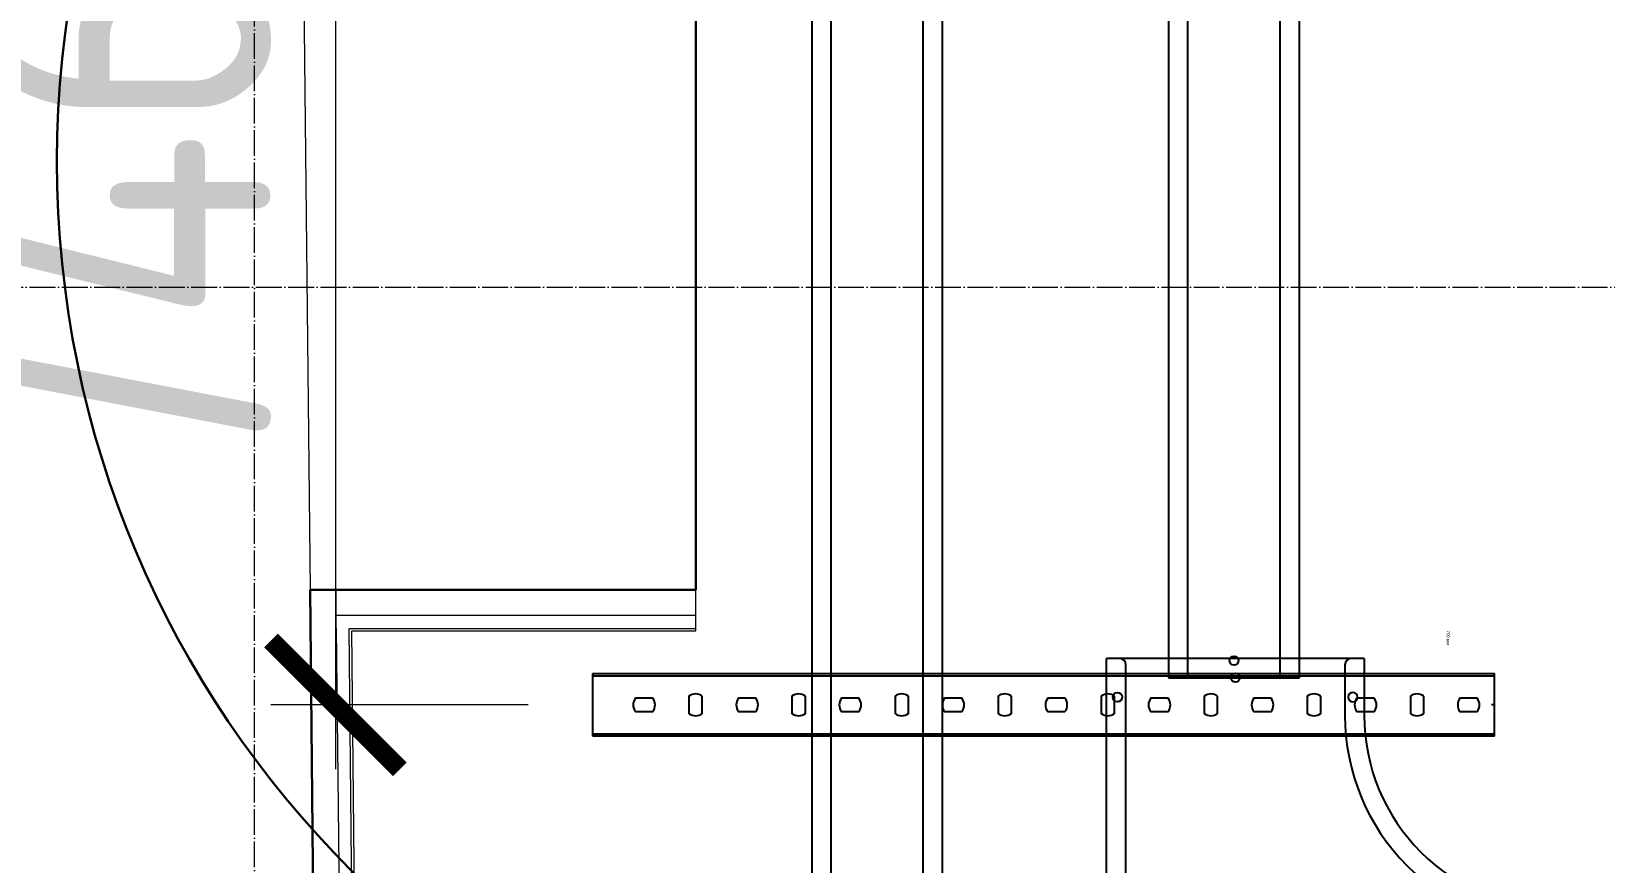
# Model space of a CAD drawing. Header units: millimetres. Extents: x -42533 to 645315, y 3457 to 82611.
# Drawn here: x 150166 to 151387, y 51294 to 51939 of the extents above; entities that cross this region are included whole.
import ezdxf
from ezdxf.enums import TextEntityAlignment as Align

# ---------------------------------------------------------------- set-up
doc = ezdxf.new("R2018")
doc.units = ezdxf.units.MM
doc.linetypes.add('ADSK_Линия сетки', pattern=[25, 20, -2.5, 0, -2.5])
for name, color, linetype in [('00_00_потолок_Панели из стали', 7, 'Continuous'), ('ЭОМ_Лотки авар.', 1, 'Continuous'), ('ЭОМ_Лотки рабочие', 5, 'Continuous')]:
    doc.layers.add(name, color=color, linetype=linetype)
for name, color, linetype, lineweight in [('Оси', 253, 'Continuous', 9), ('Стены внутренние', 7, 'Continuous', 18), ('Стены несущие', 7, 'Continuous', 30), ('Стены отделка', 7, 'Continuous', 30), ('Стены штриховка', 7, 'Continuous', 9), ('ШТРИХОВКА', 252, 'Continuous', 15)]:
    doc.layers.add(name, color=color, linetype=linetype, lineweight=lineweight)
doc.styles.get("Standard").update_dxf_attribs({"font": 'arial.ttf'})
doc.styles.add('М2', font='isocpeur.ttf', dxfattribs={"width": 0.8})
doc.dimstyles.new('М2-100', dxfattribs={"dimtxt": 250, "dimasz": 100, "dimexe": 50, "dimexo": 50, "dimgap": 50, "dimtad": 1, "dimdec": 0, "dimzin": 1, "dimtxsty": 'М2', "dimblk": 'ARCHTICK', "dimcen": 2.5, "dimdle": 50, "dimclre": 256, "dimclrt": 256, "dimadec": 0, "dimazin": 0, "dimtfac": 1, "dimtdec": 0, "dimtix": 1, "dimtmove": 1, "dimatfit": 3, "dimldrblk": 'NONE', "dimfxl": 1, "dimtolj": 1, "dimlwd": 9, "dimlwe": 9, "dimarcsym": 1})

# ---------------------------------------------------------------- blocks, each defined once
blk = doc.blocks.new('План 2 этажа')
at = {"layer": 'Оси', "color": 8, "linetype": 'ADSK_Линия сетки'}
for p, q in [((685.923, -4690.674), (685.923, 44561.698)), ((-9428.371, 20583.7), (56691.21, 20583.7))]:
    blk.add_line(p, q, dxfattribs=at)
at = {"layer": 'Стены внутренние', "color": 8}
blk.add_line((722.996, 20918.7), (728.923, 20348.7), dxfattribs=at)
at = {"layer": 'Стены несущие', "color": 8}
for p, q in [((1028.468, 20348.7), (1028.468, 20918.7)), ((728.923, 20348.7), (1028.468, 20348.7)), ((737.839, 19491.181), (728.923, 20348.7))]:
    blk.add_line(p, q, dxfattribs=at)
at = {"layer": 'Стены отделка', "color": 8, "lineweight": 9}
for p, q in [((748.922, 20348.908), (728.923, 20348.7)), ((749.236, 20318.7), (748.922, 20348.908)), ((1028.468, 20348.7), (748.924, 20348.7)), ((748.924, 20348.7), (748.924, 20328.7)), ((1028.468, 20316.7), (1028.468, 20348.7)), ((1028.468, 20328.7), (748.924, 20328.7)), ((761.257, 20316.7), (1028.468, 20316.7)), ((769.838, 19491.514), (761.257, 20316.7))]:
    blk.add_line(p, q, dxfattribs=at)
at = {"layer": 'Стены штриховка', "color": 8}
for p, q in [((749.236, 20318.7), (757.838, 19491.389)), ((759.236, 20318.7), (1028.468, 20318.7)), ((767.838, 19491.493), (759.236, 20318.7))]:
    blk.add_line(p, q, dxfattribs=at)
blk = doc.blocks.new('*U375')
at = {"color": 0, "linetype": 'Continuous', "lineweight": 25}
for p, q in [((-35.8, -17084.8), (-35.8, -5)), ((35.8, -17084.8), (35.8, -5))]:
    blk.add_line(p, q, dxfattribs=at)
blk.add_lwpolyline([(50.8, -17084.8), (50.8, 0), (-50.8, 0), (-50.8, -17084.8)], close=True, dxfattribs=at)
at = {"color": 0, "flags": 9}
for tag, p in [('АРТИКУЛ', (-59.7, -11.8)), ('НАИМЕНОВАНИЕ', (-59.1, -7)), ('ПРИМЕЧАНИЕ', (-58.8, -17.3))]:
    blk.add_attdef(tag, text='', height=2.5, dxfattribs=at).set_placement(p, align=Align.TOP_LEFT)
at = {"color": 0, "lineweight": 30, "flags": 104}
for tag, p in [('ВЫСОТА', (-59.6, -20.9)), ('ДЛИНА', (-59.5, -36.1)), ('ТОЛЩИНА', (-59, -31)), ('ШИРИНА', (-58.9, -25.1))]:
    blk.add_attdef(tag, text='', height=2.5, dxfattribs=at).set_placement(p, align=Align.TOP_LEFT)
blk = doc.blocks.new('*U376')
at = {"color": 0, "linetype": 'Continuous', "lineweight": 25}
for p, q in [((-35.8, -16595.2), (-35.8, -5)), ((35.8, -16595.2), (35.8, -5))]:
    blk.add_line(p, q, dxfattribs=at)
blk.add_lwpolyline([(50.8, -16595.2), (50.8, 0), (-50.8, 0), (-50.8, -16595.2)], close=True, dxfattribs=at)
at = {"color": 0, "linetype": 'ByBlock', "lineweight": -2}
blk.add_circle((0, -16581.9), 3.5, dxfattribs=at)
at = {"color": 0, "flags": 9}
for tag, p in [('АРТИКУЛ', (-59.7, -11.8)), ('НАИМЕНОВАНИЕ', (-59.1, -7)), ('ПРИМЕЧАНИЕ', (-58.8, -17.3))]:
    blk.add_attdef(tag, text='', height=2.5, dxfattribs=at).set_placement(p, align=Align.TOP_LEFT)
at = {"color": 0, "lineweight": 30, "flags": 104}
for tag, p in [('ВЫСОТА', (-59.6, -20.9)), ('ДЛИНА', (-59.5, -36.1)), ('ТОЛЩИНА', (-59, -31)), ('ШИРИНА', (-58.9, -25.1))]:
    blk.add_attdef(tag, text='', height=2.5, dxfattribs=at).set_placement(p, align=Align.TOP_LEFT)
blk = doc.blocks.new('*U45')
at = {"color": 0, "linetype": 'ByBlock', "lineweight": -2}
for points in [[(24, -700), (24, 0), (-24, 0), (-24, -700)], [(-22.5, -700), (-22.5, 0)], [(22.5, -700), (22.5, 0)], [(-24, -700), (24, -700)]]:
    blk.add_lwpolyline(points, dxfattribs=at)
at = {"color": 254, "transparency": 33554483}
blk.add_lwpolyline([(0, 0.7), (0, -2.2)], dxfattribs=at)
at = {"color": 0, "linetype": 'ByBlock', "lineweight": -2}
for points in [[(-5.2, -13.3), (-5.2, -26.7, 0.345739), (5.2, -26.7), (5.2, -13.3, 0.345739)], [(-6.7, -54.8, 0.345739), (-6.7, -65.2), (6.7, -65.2, 0.345739), (6.7, -54.8)], [(-5.2, -93.3), (-5.2, -106.7, 0.345739), (5.2, -106.7), (5.2, -93.3, 0.345739)], [(-6.7, -134.8, 0.345739), (-6.7, -145.2), (6.7, -145.2, 0.345739), (6.7, -134.8)], [(-5.2, -173.3), (-5.2, -186.7, 0.345739), (5.2, -186.7), (5.2, -173.3, 0.345739)], [(-6.7, -214.8, 0.345739), (-6.7, -225.2), (6.7, -225.2, 0.345739), (6.7, -214.8)], [(-5.2, -253.3), (-5.2, -266.7, 0.345739), (5.2, -266.7), (5.2, -253.3, 0.345739)], [(-6.7, -294.8, 0.345739), (-6.7, -305.2), (6.7, -305.2, 0.345739), (6.7, -294.8)], [(-5.2, -333.3), (-5.2, -346.7, 0.345739), (5.2, -346.7), (5.2, -333.3, 0.345739)], [(-6.7, -374.8, 0.345739), (-6.7, -385.2), (6.7, -385.2, 0.345739), (6.7, -374.8)], [(-5.2, -413.3), (-5.2, -426.7, 0.345739), (5.2, -426.7), (5.2, -413.3, 0.345739)], [(-6.7, -454.8, 0.345739), (-6.7, -465.2), (6.7, -465.2, 0.345739), (6.7, -454.8)], [(-5.2, -493.3), (-5.2, -506.7, 0.345739), (5.2, -506.7), (5.2, -493.3, 0.345739)], [(-6.7, -534.8, 0.345739), (-6.7, -545.2), (6.7, -545.2, 0.345739), (6.7, -534.8)], [(-5.2, -573.3), (-5.2, -586.7, 0.345739), (5.2, -586.7), (5.2, -573.3, 0.345739)], [(-6.7, -614.8, 0.345739), (-6.7, -625.2), (6.7, -625.2, 0.345739), (6.7, -614.8)], [(-5.2, -653.3), (-5.2, -666.7, 0.345739), (5.2, -666.7), (5.2, -653.3, 0.345739)]]:
    blk.add_lwpolyline(points, format="xyb", close=True, dxfattribs=at)
at = {"flags": 9}
for tag, p in [('АРТИКУЛ', (-58.9, -24.5)), ('НАИМЕНОВАНИЕ', (-58.2, -19.4)), ('ПРИМЕЧАНИЕ', (-58.3, -30.8))]:
    blk.add_attdef(tag, p, '', height=2.5, dxfattribs=at)
at = {"lineweight": 30, "flags": 104}
blk.add_attdef('ДЛИНА', text='', height=2.5, dxfattribs=at).set_placement((-57.7, -34.6), align=Align.TOP_LEFT)
blk = doc.blocks.new('_ArchTick')
at = {"color": 0, "linetype": 'ByBlock', "lineweight": 70, "const_width": 0.15}
blk.add_lwpolyline([(-0.5, -0.5), (0.5, 0.5)], dxfattribs=at)
blk = doc.blocks.new('*D501')
at = {"layer": '00_00_потолок_Панели из стали', "color": 0, "lineweight": 9, "transparency": 16777216}
blk.add_line((150402, 52211.7), (150402, 51366.1), dxfattribs=at)
at = {"layer": '00_00_потолок_Панели из стали', "lineweight": 9, "transparency": 16777216}
for p, q in [((150551.6, 52161.7), (150352, 52161.7)), ((150551.6, 51416.1), (150352, 51416.1))]:
    blk.add_line(p, q, dxfattribs=at)
at = {"layer": 'Defpoints', "color": 0, "transparency": 16777216}
for p in [(150601.6, 52161.7), (150402, 51416.1), (150601.6, 51416.1)]:
    blk.add_point(p, dxfattribs=at)
at = {"layer": '00_00_потолок_Панели из стали', "color": 0, "lineweight": 9, "transparency": 16777216, "xscale": 100, "yscale": 100, "zscale": 100}
for p, rotation in [((150402, 52161.7), 90), ((150402, 51416.1), 270)]:
    blk.add_blockref('_ArchTick', p, dxfattribs=dict(at, rotation=rotation))
at = {"layer": '00_00_потолок_Панели из стали', "transparency": 16777216, "insert": (150227, 51788.9), "char_height": 250, "attachment_point": 5, "rotation": 90, "style": 'М2'}
blk.add_mtext('\\A1;746', dxfattribs=at)
blk = doc.blocks.new('_None')
blk = doc.blocks.new('*U43')
at = {"color": 0, "linetype": 'ByBlock', "lineweight": -2}
for p, q in [((-100, 250), (-100, 294.3)), ((100, 294.3), (-100, 294.3)), ((100, 294.3), (100, 250)), ((-85, 250), (-85, 289.3)), ((85, 289.3), (85, 250)), ((-294.3, 100), (-250, 100)), ((-294.3, 100), (-294.3, -100)), ((250, 100), (294.3, 100)), ((294.3, -100), (294.3, 100)), ((-289.3, 85), (-250, 85)), ((250, 85), (289.3, 85)), ((289.3, -85), (-289.3, -85)), ((294.3, -100), (-294.3, -100))]:
    blk.add_line(p, q, dxfattribs=at)
for centre, radius in [((0, 279.3), 3.5), ((-279.3, 0), 3.5), ((279.3, 0), 3.5), ((-264.3, -91.6), 3.65), ((264.3, -91.6), 3.65)]:
    blk.add_circle(centre, radius, dxfattribs=at)
for centre, radius, start, end in [((-90, 289.3), 5, 0, 90), ((90, 289.3), 5, 90, 180), ((-91.2, 264.3), 3.65, 0, 180), ((-91.2, 264.3), 3.65, 180, 0), ((91.2, 264.3), 3.65, 90, 180), ((91.2, 264.3), 3.65, 180, 90), ((-250, 250), 150, 270, 0), ((-250, 250), 165, 270, 0), ((250, 250), 165, 180, 270), ((250, 250), 150, 180, 270), ((-289.3, 90), 5, 180, 270), ((-264.3, 91.2), 3.65, 270, 180), ((-264.3, 91.2), 3.65, 180, 270), ((264.3, 91.2), 3.65, 90, 270), ((264.3, 91.2), 3.65, 270, 90), ((289.3, 90), 5, 270, 0), ((-289.3, -90), 5, 90, 180), ((289.3, -90), 5, 0, 90)]:
    blk.add_arc(centre, radius, start, end, dxfattribs=at)
at = {"color": 0, "linetype": 'ByBlock', "lineweight": -2, "flags": 9}
for tag, p in [('НАИМЕНОВАНИЕ', (-28.1, -14.7)), ('АРТИКУЛ', (-27.9, -18.7)), ('ПРИМЕЧАНИЕ', (-27.4, -22.9))]:
    blk.add_attdef(tag, p, '', height=2.5, dxfattribs=at)
at = {"color": 0, "linetype": 'ByBlock', "lineweight": -2, "flags": 104}
for tag, p in [('ВЫСОТА', (-27.4, -28.8)), ('ТОЛЩИНА', (-27.7, -46.8)), ('ШИРИНА', (-27.4, -37.5))]:
    blk.add_attdef(tag, text='', height=2.5, dxfattribs=at).set_placement(p, align=Align.TOP_LEFT)

msp = doc.modelspace()

# ---------------------------------------------------------------- block references
at = {"layer": 'ШТРИХОВКА'}
msp.add_blockref('План 2 этажа', (149653.4, 31156.8), dxfattribs=at)

# ---------------------------------------------------------------- next in the draw order: linework, layer by layer
at = {"layer": 'ЭОМ_Лотки рабочие', "color": 7, "lineweight": 30}
msp.add_circle((150963.8, 51838.2), 777.9, dxfattribs=at)

# ---------------------------------------------------------------- next in the draw order: block references
at = {"layer": 'ЭОМ_Лотки авар.', "color": 1}
msp.add_blockref('*U376', (151099.5, 68032.4), dxfattribs=at)
at = {"layer": 'ЭОМ_Лотки авар.', "color": 1, "rotation": 270}
msp.add_blockref('*U43', (151100.6, 51157.8), dxfattribs=at)
at = {"layer": 'ЭОМ_Лотки рабочие'}
msp.add_blockref('*U375', (150822.5, 68032.4), dxfattribs=at)
ref = msp.add_blockref('*U45', (151301.6, 51416.1), dxfattribs=dict(at, rotation=270))
lines = msp.add_mtext('700 мм', dxfattribs={"layer": '0', "insert": (151267, 51473.8), "char_height": 2.5, "attachment_point": 1, "rotation": 270})
ref.add_attrib('ДЛИНА', '', (151267, 51473.8), dxfattribs={"flags": 2}).embed_mtext(lines)

# ---------------------------------------------------------------- next in the draw order: dimensions: what is measured, and where the dimension line sits
at = {"layer": '00_00_потолок_Панели из стали'}
dim = msp.add_linear_dim(base=(150402, 51416.1), p1=(150601.6, 52161.7), p2=(150601.6, 51416.1), angle=90, dimstyle='М2-100', dxfattribs=at)
dim.commit()
dim.dimension.update_dxf_attribs({"geometry": '*D501', "text_midpoint": (150227, 51788.9)})

doc.saveas('drawing.dxf')
